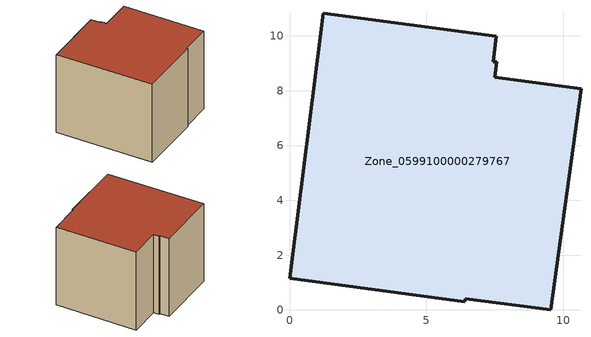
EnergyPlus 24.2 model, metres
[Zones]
Zone_0599100000279767
 floor ground (C_G): 7.56,9.06 7.49,8.49 10.64,8.07 9.53,0 6.41,0.41 6.4,0.3 0,1.15 1.24,10.84 7.55,10 7.44,9.06 z0
 wall outside (C_F): 0,1.15 6.4,0.3 6.41,0.41 9.53,0 10.64,8.07 7.49,8.49 7.56,9.06 7.44,9.06 7.55,10 1.24,10.84 0,1.15 z0:8.32
 roof outside (C_R): 7.49,8.49 7.56,9.06 7.44,9.06 7.55,10 1.24,10.84 0,1.15 6.4,0.3 6.41,0.41 9.53,0 10.64,8.07 z8.32
[BUILDING]
Pand.0599100000279767: North Axis=0; Terrain=City; Loads Convergence Tolerance Value=0.04; Temperature Convergence Tolerance Value=0.4; Solar Distribution=FullExterior; Maximum Number of Warmup Days=25; Minimum Number of Warmup Days=1
[Site:Location]
Rotterdam.The.Hague.AP_ZH_NLD Design_Conditions: Latitude=51.96; Longitude=4.45; Time Zone=1; Elevation=-4.5
[SITE:GROUNDTEMPERATURE:BUILDINGSURFACE]
18, 18, 18, 18, 18, 18, 18, 18, 18, 18, 18, 18
[MATERIAL] Thermal Absorptance=0.9; Solar Absorptance=0.7; Visible Absorptance=0.7
Name | Roughness | Thickness | Conductivity | Density | Specific Heat
G.TC.1946-1964 | MediumSmooth | 0.15 | 1 | 540 | 1210
F.TC.1946-1964 | Rough | 0.3 | 0.857143 | 1920 | 840
R.TC.1946-1964 | MediumRough | 0.2 | 0.235294 | 1500 | 1000
[CONSTRUCTION]
C_G: G.TC.1946-1964
C_F: F.TC.1946-1964
C_R: R.TC.1946-1964
[ZONE]
Zone_0599100000279767: Type=1; Multiplier=1; Ceiling Height=Autocalculate; Volume=Autocalculate; Floor Area=autocalculate; Part of Total Floor Area=Yes
[ZONEINFILTRATION:DESIGNFLOWRATE]
Infil_Zone_0599100000279767: Zone or ZoneList or Space or SpaceList=Zone_0599100000279767; Schedule=AlwaysOn; Design Flow Rate Calculation Method=Flow/Area; Flow Rate per Floor Area=0.003; Constant Term Coefficient=1; Temperature Term Coefficient=0; Velocity Term Coefficient=0; Velocity Squared Term Coefficient=0
[HVACTEMPLATE:ZONE:IDEALLOADSAIRSYSTEM]
Zone_0599100000279767: Maximum Heating Supply Air Temperature=50; Minimum Cooling Supply Air Temperature=13; Maximum Heating Supply Air Humidity Ratio=0.0156; Minimum Cooling Supply Air Humidity Ratio=0.0077; Heating Limit=NoLimit; Cooling Limit=NoLimit; Dehumidification Control Type=ConstantSensibleHeatRatio; Cooling Sensible Heat Ratio=0.7; Dehumidification Setpoint=60; Humidification Control Type=None; Humidification Setpoint=30; Outdoor Air Method=None; Outdoor Air Flow Rate per Person=0.00944; Outdoor Air Flow Rate per Zone Floor Area=0; Outdoor Air Flow Rate per Zone=0; Demand Controlled Ventilation Type=None; Outdoor Air Economizer Type=NoEconomizer; Heat Recovery Type=None; Sensible Heat Recovery Effectiveness=0.7; Latent Heat Recovery Effectiveness=0.65
[ZONECONTROL:THERMOSTAT]
ThermostatControl_Zone_0599100000279767: Zone or ZoneList=Zone_0599100000279767; Control Type Schedule=DualSetpointControlType; Control 1=Thermostat_Zone_0599100000279767; Temperature Difference Between Cutout And Setpoint=0
[THERMOSTATSETPOINT:DUALSETPOINT]
Thermostat_Zone_0599100000279767: Heating Setpoint Temperature Schedule=HeatingSetpoint_Zone_0599100000279767; Cooling Setpoint Temperature Schedule=CoolingSetpoint_Zone_0599100000279767
[SCHEDULE:COMPACT]
HeatingSetpoint_Zone_0599100000279767: Through: 12/31, For: AllDays, Until: 24:00, 21
CoolingSetpoint_Zone_0599100000279767: Through: 12/31, For: AllDays, Until: 24:00, 24
DualSetpointControlType: Through: 12/31, For: AllDays, Until: 24:00, 4
AlwaysOn: Through: 12/31, For: AllDays, Until: 24:00, 1
